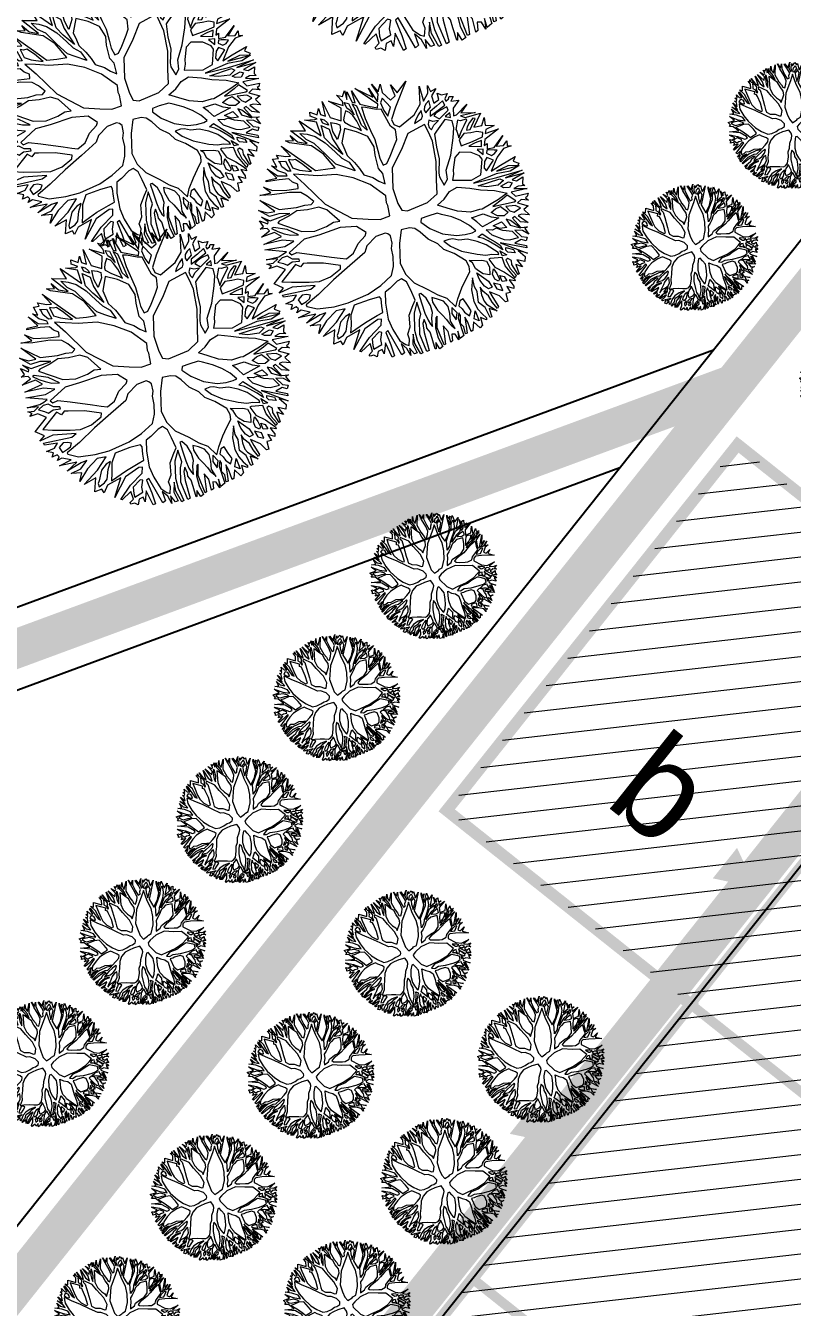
# Model space of a CAD drawing. Header units: metres. Extents: x -664657 to -643449, y -1076720 to -1062383.
# Drawn here: x -661136.54 to -661116.86, y -1065513.72 to -1065480.81 of the extents above; entities that cross this region are included whole.
import ezdxf

# ---------------------------------------------------------------- set-up
doc = ezdxf.new("R2010")
doc.units = ezdxf.units.M
doc.header["$LTSCALE"] = 0.1
doc.linetypes.add('DASHED', pattern=[19.05, 12.7, -6.35])
doc.linetypes.add('DIVIDE', pattern=[31.75, 12.7, -6.35, 0, -6.35, 0, -6.35])
doc.layers.get('0').update_dxf_attribs({"color": 8, "lineweight": 9})
for name, color, linetype in [('AA_THER_DOPRAVA', 142, 'Continuous'), ('AA_THER_KOMUNIKACE', 201, 'Continuous'), ('AA_THER_popis', 6, 'Continuous'), ('AA_THER_SRAFY KATASTR', 14, 'Continuous'), ('AA_THER_ZNACENI', 7, 'Continuous'), ('AA_THER_čerchovaná', 84, 'DIVIDE')]:
    doc.layers.add(name, color=color, linetype=linetype)
doc.layers.add('AA_THER_silná', color=1, linetype='Continuous', lineweight=70)
doc.layers.add('AA_THER_STAFAZ', color=252, linetype='Continuous', lineweight=0)
doc.styles.get("Standard").update_dxf_attribs({"font": 'arial.ttf', "width": 0.8})

# ---------------------------------------------------------------- blocks, each defined once
blk = doc.blocks.new('A$C0C461CEA')
for p, q in [((0.1012, 0.7057), (0.0942, 0.804)), ((0.0942, 0.804), (0.1945, 0.61)), ((0.2144, 0.7254), (0.134, 0.7876)), ((0.134, 0.7876), (0.2123, 0.7506)), ((0.1909, 0.7948), (0.205, 0.8261)), ((0.231, 0.749), (0.1909, 0.7948)), ((0.205, 0.8261), (0.2475, 0.7785)), ((0.2475, 0.7785), (0.2831, 0.8185)), ((0.2831, 0.8185), (0.2728, 0.7662)), ((0.3025, 0.7347), (0.3349, 0.855)), ((0.3349, 0.855), (0.3322, 0.7055)), ((0.4478, 0.7319), (0.3814, 0.832)), ((0.3814, 0.832), (0.4728, 0.7447)), ((0.4827, 0.7766), (0.4635, 0.8454)), ((0.4635, 0.8454), (0.5034, 0.8122)), ((0.4728, 0.7447), (0.4827, 0.7766)), ((0.5034, 0.8122), (0.5408, 0.8486)), ((0.5408, 0.8486), (0.5229, 0.7746)), ((0.5229, 0.7746), (0.5518, 0.8295)), ((0.5518, 0.8295), (0.5504, 0.7329)), ((0.5715, 0.7163), (0.5915, 0.8197)), ((0.5915, 0.8197), (0.5994, 0.6895)), ((0.7321, 0.6194), (0.6233, 0.8242)), ((0.6233, 0.8242), (0.7212, 0.6907)), ((0.7212, 0.6907), (0.7246, 0.7724)), ((0.7246, 0.7724), (0.7385, 0.6381)), ((0.7734, 0.6912), (0.7622, 0.7895)), ((0.7622, 0.7895), (0.7798, 0.7081)), ((-0.1076, 0.5794), (-0.1357, 0.6884)), ((-0.1357, 0.6884), (-0.031, 0.4794)), ((-0.0624, 0.6807), (-0.0837, 0.7099)), ((-0.0837, 0.7099), (-0.0246, 0.6811)), ((-0.0246, 0.6811), (-0.0293, 0.7296)), ((-0.0293, 0.7296), (-0.001, 0.6561)), ((0.0625, 0.6063), (-0.0086, 0.7652)), ((-0.0086, 0.7652), (0.1012, 0.7057)), ((0.0489, 0.7094), (0.0997, 0.6739)), ((0.0706, 0.64), (0.0489, 0.7094)), ((0.1945, 0.61), (0.2144, 0.7254)), ((0.2123, 0.7506), (0.231, 0.749)), ((0.2563, 0.7342), (0.2799, 0.7134)), ((0.2567, 0.6946), (0.2563, 0.7342)), ((0.2719, 0.6756), (0.2567, 0.6946)), ((0.2728, 0.7662), (0.3025, 0.7347)), ((0.2799, 0.7134), (0.2905, 0.6781)), ((0.3322, 0.7055), (0.3982, 0.6414)), ((0.3982, 0.6414), (0.4478, 0.7319)), ((0.4709, 0.6967), (0.4376, 0.6628)), ((0.4818, 0.6818), (0.4709, 0.6967)), ((0.49, 0.7113), (0.4913, 0.7617)), ((0.5046, 0.682), (0.49, 0.7113)), ((0.4913, 0.7617), (0.5191, 0.7392)), ((0.5191, 0.7392), (0.5177, 0.6341)), ((0.5445, 0.7226), (0.5676, 0.6892)), ((0.5469, 0.6596), (0.5445, 0.7226)), ((0.5504, 0.7329), (0.5715, 0.7163)), ((0.5676, 0.6892), (0.5624, 0.6094)), ((0.5994, 0.6895), (0.6563, 0.6415)), ((0.7385, 0.6381), (0.7734, 0.6912)), ((0.7798, 0.7081), (0.7816, 0.7099)), ((0.7816, 0.7099), (0.8256, 0.7548)), ((0.8256, 0.7548), (0.807, 0.6874)), ((0.807, 0.6874), (0.8397, 0.5995)), ((0.8882, 0.6125), (0.8974, 0.7111)), ((0.8974, 0.7111), (0.915, 0.6272)), ((-0.2502, 0.5529), (-0.2509, 0.6267)), ((-0.2509, 0.6267), (-0.2045, 0.6103)), ((-0.2045, 0.6103), (-0.2048, 0.6415)), ((-0.2048, 0.6415), (-0.1432, 0.5959)), ((0.0857, 0.5729), (-0.0624, 0.6807)), ((-0.001, 0.6561), (0.0625, 0.6063)), ((0.115, 0.5798), (0.0706, 0.64)), ((0.0997, 0.6739), (0.1481, 0.6263)), ((0.1481, 0.6263), (0.1976, 0.5404)), ((0.2116, 0.5808), (0.226, 0.6439)), ((0.226, 0.6439), (0.2358, 0.6836)), ((0.2358, 0.6836), (0.2784, 0.6252)), ((0.2784, 0.6252), (0.2666, 0.5435)), ((0.2907, 0.6571), (0.2719, 0.6756)), ((0.2905, 0.6781), (0.2907, 0.6571)), ((0.2979, 0.5942), (0.3158, 0.6676)), ((0.3158, 0.6676), (0.3538, 0.6409)), ((0.3538, 0.6409), (0.3733, 0.6177)), ((0.3733, 0.6177), (0.3586, 0.578)), ((0.4193, 0.6392), (0.4171, 0.6182)), ((0.4171, 0.6182), (0.4494, 0.5681)), ((0.4376, 0.6628), (0.4193, 0.6392)), ((0.4922, 0.6693), (0.4818, 0.6818)), ((0.5033, 0.634), (0.4922, 0.6693)), ((0.5123, 0.5753), (0.5033, 0.634)), ((0.5177, 0.6341), (0.5046, 0.682)), ((0.5295, 0.531), (0.5388, 0.6217)), ((0.5388, 0.6217), (0.5469, 0.6596)), ((0.5624, 0.6094), (0.5511, 0.4706)), ((0.5997, 0.6601), (0.5814, 0.5634)), ((0.6292, 0.6436), (0.5997, 0.6601)), ((0.6988, 0.5873), (0.6292, 0.6436)), ((0.6563, 0.6415), (0.7155, 0.5941)), ((0.7155, 0.5941), (0.7321, 0.6194)), ((0.7555, 0.6173), (0.7496, 0.55)), ((0.7846, 0.6469), (0.7555, 0.6173)), ((0.8108, 0.5488), (0.7846, 0.6469)), ((0.8397, 0.5995), (0.8882, 0.6125)), ((1.0237, 0.6787), (0.847, 0.5299)), ((0.915, 0.6272), (1.0237, 0.6787)), ((-0.2914, 0.4726), (-0.326, 0.5773)), ((-0.326, 0.5773), (-0.279, 0.4878)), ((-0.2559, 0.5216), (-0.2841, 0.5819)), ((-0.2841, 0.5819), (-0.2502, 0.5529)), ((-0.2074, 0.4717), (-0.2559, 0.5216)), ((-0.2145, 0.5868), (-0.1639, 0.5621)), ((-0.2083, 0.5701), (-0.2145, 0.5868)), ((-0.2122, 0.5364), (-0.2083, 0.5701)), ((-0.1865, 0.4803), (-0.2122, 0.5364)), ((-0.1639, 0.5621), (-0.163, 0.4697)), ((-0.1432, 0.5959), (-0.1076, 0.5794)), ((-0.1345, 0.5624), (-0.1379, 0.4867)), ((-0.1115, 0.544), (-0.1345, 0.5624)), ((-0.0838, 0.5359), (-0.1115, 0.544)), ((-0.0496, 0.4708), (-0.0838, 0.5359)), ((0.1413, 0.4667), (0.0857, 0.5729)), ((0.154, 0.4584), (0.115, 0.5798)), ((0.1976, 0.5404), (0.234, 0.4382)), ((0.2358, 0.4988), (0.2116, 0.5808)), ((0.2666, 0.5435), (0.2807, 0.3882)), ((0.2986, 0.5186), (0.2979, 0.5942)), ((0.3586, 0.578), (0.2986, 0.5186)), ((0.3923, 0.5717), (0.3176, 0.4768)), ((0.4686, 0.501), (0.3923, 0.5717)), ((0.4494, 0.5681), (0.4918, 0.5181)), ((0.4918, 0.5181), (0.5107, 0.4913)), ((0.5107, 0.4913), (0.5123, 0.5753)), ((0.5511, 0.4706), (0.5295, 0.531)), ((0.5814, 0.5634), (0.5741, 0.4559)), ((0.735, 0.5691), (0.6988, 0.5873)), ((0.7356, 0.5019), (0.735, 0.5691)), ((0.7496, 0.55), (0.7585, 0.4937)), ((0.7585, 0.4937), (0.8108, 0.5488)), ((0.847, 0.5299), (0.7715, 0.4536)), ((1.0385, 0.4544), (1.1026, 0.5894)), ((1.1026, 0.5894), (1.0744, 0.4649)), ((1.137, 0.5058), (1.1659, 0.5624)), ((1.1659, 0.5624), (1.164, 0.5078)), ((-0.3938, 0.3876), (-0.4239, 0.4587)), ((-0.4239, 0.4587), (-0.3723, 0.3986)), ((-0.3858, 0.4867), (-0.3775, 0.497)), ((-0.2804, 0.4517), (-0.3858, 0.4867)), ((-0.3775, 0.497), (-0.2914, 0.4726)), ((-0.2087, 0.4212), (-0.2804, 0.4517)), ((-0.279, 0.4878), (-0.209, 0.4482)), ((-0.209, 0.4482), (-0.2074, 0.4717)), ((-0.163, 0.4697), (-0.1865, 0.4803)), ((-0.1566, 0.4361), (-0.1135, 0.3214)), ((-0.0806, 0.3907), (-0.1566, 0.4361)), ((-0.1379, 0.4867), (-0.0955, 0.4433)), ((-0.0955, 0.4433), (-0.0133, 0.3853)), ((-0.0133, 0.3853), (-0.0496, 0.4708)), ((-0.031, 0.4794), (0.0185, 0.379)), ((0.1745, 0.3218), (0.1413, 0.4667)), ((0.1929, 0.3453), (0.154, 0.4584)), ((0.234, 0.4382), (0.2581, 0.367)), ((0.2807, 0.3882), (0.2358, 0.4988)), ((0.3176, 0.4768), (0.314, 0.4137)), ((0.5324, 0.4219), (0.4686, 0.501)), ((0.5741, 0.4559), (0.5707, 0.3742)), ((0.7383, 0.4095), (0.7356, 0.5019)), ((0.7715, 0.4536), (0.7677, 0.4098)), ((0.955, 0.4008), (1.0385, 0.4544)), ((1.0849, 0.438), (1.0599, 0.421)), ((1.0744, 0.4649), (1.137, 0.5058)), ((1.1166, 0.4468), (1.0849, 0.438)), ((1.1021, 0.3938), (1.1166, 0.4468)), ((1.1542, 0.4723), (1.1422, 0.4092)), ((1.2126, 0.5083), (1.1542, 0.4723)), ((1.164, 0.5078), (1.2126, 0.5083)), ((1.1925, 0.4157), (1.2064, 0.4704)), ((1.2064, 0.4704), (1.2319, 0.4413)), ((1.2319, 0.4413), (1.2764, 0.4291)), ((1.2764, 0.4291), (1.2389, 0.3993)), ((-0.4361, 0.2384), (-0.5029, 0.3764)), ((-0.5029, 0.3764), (-0.3965, 0.2346)), ((-0.3936, 0.3708), (-0.4822, 0.412)), ((-0.4822, 0.412), (-0.3938, 0.3876)), ((-0.2563, 0.32), (-0.3936, 0.3708)), ((-0.3723, 0.3986), (-0.265, 0.3469)), ((-0.265, 0.3469), (-0.1764, 0.3123)), ((-0.1939, 0.3812), (-0.2087, 0.4212)), ((-0.1618, 0.3461), (-0.1939, 0.3812)), ((-0.1764, 0.3123), (-0.1618, 0.3461)), ((0.0124, 0.3328), (-0.0806, 0.3907)), ((0.0185, 0.379), (0.0962, 0.3486)), ((0.0962, 0.3486), (0.1745, 0.3218)), ((0.2396, 0.2954), (0.1929, 0.3453)), ((0.2581, 0.367), (0.2965, 0.3085)), ((0.314, 0.4137), (0.3085, 0.3633)), ((0.3085, 0.3633), (0.3345, 0.2855)), ((0.5399, 0.3235), (0.5324, 0.4219)), ((0.5707, 0.3742), (0.5505, 0.2834)), ((0.7311, 0.2894), (0.7598, 0.3635)), ((0.7598, 0.3635), (0.7383, 0.4095)), ((0.7677, 0.4098), (0.7999, 0.3699)), ((0.7999, 0.3699), (0.955, 0.4008)), ((0.9429, 0.3545), (0.9221, 0.3356)), ((0.9828, 0.3842), (0.9429, 0.3545)), ((1.0222, 0.4038), (0.9828, 0.3842)), ((0.9916, 0.3423), (1.0083, 0.3593)), ((1.0083, 0.3593), (1.0222, 0.4038)), ((1.0599, 0.421), (1.0457, 0.3957)), ((1.0457, 0.3957), (1.046, 0.3705)), ((1.046, 0.3705), (1.1021, 0.3938)), ((1.0838, 0.3642), (1.065, 0.3286)), ((1.065, 0.3286), (1.2159, 0.3529)), ((1.1509, 0.3775), (1.0838, 0.3642)), ((1.1422, 0.4092), (1.1925, 0.4157)), ((1.2156, 0.3931), (1.1509, 0.3775)), ((1.2159, 0.3529), (1.2156, 0.3931)), ((1.2389, 0.3993), (1.2391, 0.3783)), ((1.2391, 0.3783), (1.2661, 0.3828)), ((1.2661, 0.3828), (1.2809, 0.398)), ((1.3081, 0.3832), (1.2747, 0.3577)), ((1.2747, 0.3577), (1.3361, 0.3355)), ((1.2809, 0.398), (1.3081, 0.3832)), ((-0.4948, 0.221), (-0.5502, 0.3087)), ((-0.5502, 0.3087), (-0.4951, 0.2564)), ((-0.1737, 0.2746), (-0.2563, 0.32)), ((-0.142, 0.2245), (-0.1737, 0.2746)), ((-0.1135, 0.3214), (-0.0399, 0.0946)), ((0.154, 0.2694), (0.0124, 0.3328)), ((0.2659, 0.178), (0.154, 0.2694)), ((0.3075, 0.2222), (0.2396, 0.2954)), ((0.2965, 0.3085), (0.3075, 0.2222)), ((0.3345, 0.2855), (0.3477, 0.2208)), ((0.4846, 0.1484), (0.513, 0.2579)), ((0.513, 0.2579), (0.5399, 0.3235)), ((0.5505, 0.2834), (0.5344, 0.2185)), ((0.6936, 0.2554), (0.7311, 0.2894)), ((0.8343, 0.2886), (0.726, 0.1969)), ((0.9921, 0.2901), (0.8343, 0.2886)), ((0.9221, 0.3356), (0.9916, 0.3423)), ((0.9904, 0.2187), (0.9921, 0.2901)), ((1.0192, 0.2796), (1.0135, 0.2501)), ((1.04, 0.305), (1.0192, 0.2796)), ((1.0654, 0.28), (1.04, 0.305)), ((1.0573, 0.2506), (1.11, 0.2661)), ((1.11, 0.2661), (1.0654, 0.28)), ((1.1154, 0.3267), (1.0945, 0.3181)), ((1.0945, 0.3181), (1.1225, 0.2722)), ((1.1573, 0.3337), (1.1154, 0.3267)), ((1.1225, 0.2722), (1.2206, 0.3026)), ((1.2227, 0.332), (1.1573, 0.3337)), ((1.2209, 0.2774), (1.173, 0.2685)), ((1.173, 0.2685), (1.2086, 0.2394)), ((1.2086, 0.2394), (1.2209, 0.2774)), ((1.2206, 0.3026), (1.2227, 0.332)), ((1.2651, 0.2988), (1.2362, 0.2421)), ((1.2633, 0.2358), (1.3787, 0.2747)), ((1.3361, 0.3355), (1.2651, 0.2988)), ((1.3787, 0.2747), (1.3011, 0.2361)), ((-0.6119, 0.1653), (-0.5765, 0.1716)), ((-0.5765, 0.1716), (-0.5831, 0.2286)), ((-0.5831, 0.2286), (-0.5363, 0.1744)), ((-0.5263, 0.1871), (-0.5562, 0.2474)), ((-0.5562, 0.2474), (-0.5053, 0.1873)), ((-0.5363, 0.1744), (-0.5263, 0.1871)), ((-0.5053, 0.1873), (-0.3346, 0.1632)), ((-0.4951, 0.2564), (-0.4361, 0.2384)), ((-0.4148, 0.205), (-0.4948, 0.221)), ((-0.3346, 0.1632), (-0.4148, 0.205)), ((-0.3965, 0.2346), (-0.2634, 0.1813)), ((-0.2634, 0.1813), (-0.1936, 0.167)), ((-0.1137, 0.1593), (-0.142, 0.2245)), ((0.3636, 0.065), (0.2659, 0.178)), ((0.3477, 0.2208), (0.3543, 0.1597)), ((0.5344, 0.2185), (0.5332, 0.1548)), ((0.5668, 0.1534), (0.6186, 0.1917)), ((0.726, 0.1969), (0.5883, 0.099)), ((0.6186, 0.1917), (0.6936, 0.2554)), ((0.9852, 0.1382), (0.9904, 0.2187)), ((1.0286, 0.1813), (0.99, 0.0777)), ((1.0135, 0.2501), (1.0222, 0.2232)), ((1.0222, 0.2232), (1.0573, 0.2506)), ((1.0537, 0.1959), (1.0286, 0.1813)), ((1.1606, 0.2474), (1.0537, 0.1959)), ((1.2071, 0.21), (1.1606, 0.2474)), ((1.1927, 0.1511), (1.2071, 0.21)), ((1.2493, 0.1936), (1.2013, 0.1319)), ((1.2362, 0.2421), (1.2633, 0.2358)), ((1.268, 0.1788), (1.2493, 0.1936)), ((1.3143, 0.169), (1.268, 0.1788)), ((1.4109, 0.1802), (1.2887, 0.2132)), ((1.2887, 0.2132), (1.3166, 0.1841)), ((1.3011, 0.2361), (1.4109, 0.1802)), ((1.3166, 0.1841), (1.4429, 0.1553)), ((-0.6346, 0.1014), (-0.5508, 0.1173)), ((-0.5187, 0.0858), (-0.6346, 0.1014)), ((-0.557, 0.1424), (-0.6119, 0.1653)), ((-0.5508, 0.1173), (-0.557, 0.1424)), ((-0.5089, 0.1261), (-0.5257, 0.1259)), ((-0.5257, 0.1259), (-0.4916, 0.08)), ((-0.4845, 0.0297), (-0.5187, 0.0858)), ((-0.4158, 0.0574), (-0.5089, 0.1261)), ((-0.4437, 0.1495), (-0.4604, 0.141)), ((-0.4604, 0.141), (-0.3179, -0.0131)), ((-0.3531, 0.1486), (-0.4437, 0.1495)), ((-0.2733, 0.1554), (-0.3531, 0.1486)), ((-0.1914, 0.1208), (-0.2733, 0.1554)), ((-0.1936, 0.167), (-0.1454, 0.1464)), ((-0.0987, 0.0965), (-0.1914, 0.1208)), ((-0.1454, 0.1464), (-0.1137, 0.1593)), ((-0.0496, 0.0483), (-0.0987, 0.0965)), ((-0.0399, 0.0946), (0.1007, -0.1098)), ((0.3543, 0.1597), (0.4095, 0.1032)), ((0.4095, 0.1032), (0.4394, 0.0531)), ((0.4758, 0.0097), (0.4978, 0.0957)), ((0.4978, 0.0957), (0.4846, 0.1484)), ((0.5883, 0.099), (0.5142, -0.053)), ((0.5332, 0.1548), (0.5668, 0.1534)), ((0.934, -0.0237), (0.9852, 0.1382)), ((1.1496, 0.081), (1.1927, 0.1511)), ((1.2014, 0.1175), (1.1918, 0.0604)), ((1.1918, 0.0604), (1.2418, 0.1053)), ((1.2013, 0.1319), (1.2014, 0.1175)), ((1.2418, 0.1053), (1.2769, 0.1285)), ((1.2939, 0.1076), (1.2755, 0.0865)), ((1.2755, 0.0865), (1.305, 0.0765)), ((1.2769, 0.1285), (1.3187, 0.1583)), ((1.3273, 0.1314), (1.2939, 0.1076)), ((1.305, 0.0765), (1.3843, 0.1379)), ((1.3187, 0.1583), (1.3143, 0.169)), ((1.3674, 0.1486), (1.3273, 0.1314)), ((1.4429, 0.1553), (1.3404, 0.0811)), ((1.3843, 0.1379), (1.3674, 0.1486)), ((1.406, 0.0607), (1.4535, 0.1092)), ((1.4535, 0.1092), (1.4313, 0.0502)), ((-0.4926, -0.0022), (-0.6442, 0.0407)), ((-0.6442, 0.0407), (-0.4845, 0.0297)), ((-0.4916, 0.08), (-0.4534, 0.0384)), ((-0.4534, 0.0384), (-0.411, 0.0028)), ((-0.3538, -0.026), (-0.4158, 0.0574)), ((-0.411, 0.0028), (-0.3538, -0.026)), ((-0.0003, -0.0856), (-0.0496, 0.0483)), ((0.4347, -0.079), (0.3636, 0.065)), ((0.4394, 0.0531), (0.4758, 0.0097)), ((0.99, 0.0777), (0.9657, -0.0174)), ((1.0643, -0.035), (1.1496, 0.081)), ((1.1836, 0.0436), (1.1756, -0.0069)), ((1.2421, 0.0717), (1.1836, 0.0436)), ((1.2969, 0.0513), (1.2421, 0.0717)), ((1.3474, 0.0368), (1.2969, 0.0513)), ((1.3404, 0.0811), (1.406, 0.0607)), ((1.3855, 0.0059), (1.3474, 0.0368)), ((1.3667, -0.0261), (1.3855, 0.0059)), ((1.4208, 0.0165), (1.3983, -0.0108)), ((1.4947, 0.013), (1.4208, 0.0165)), ((1.4313, 0.0502), (1.4947, 0.013)), ((-0.5989, -0.1184), (-0.6875, -0.0815)), ((-0.6875, -0.0815), (-0.5822, -0.1081)), ((-0.5084, -0.1007), (-0.6588, -0.0038)), ((-0.6588, -0.0038), (-0.5005, -0.0569)), ((-0.5005, -0.0569), (-0.4123, -0.0536)), ((-0.4123, -0.0536), (-0.4926, -0.0022)), ((-0.3298, -0.078), (-0.4915, -0.1198)), ((-0.2078, -0.1044), (-0.3298, -0.078)), ((-0.3179, -0.0131), (-0.2208, -0.0601)), ((-0.2208, -0.0601), (-0.1181, -0.0717)), ((-0.1181, -0.0717), (-0.0509, -0.0669)), ((-0.0509, -0.0669), (-0.0003, -0.0856)), ((0.4118, -0.132), (0.4347, -0.079)), ((0.5142, -0.053), (0.4921, -0.1816)), ((0.8639, -0.1588), (0.934, -0.0237)), ((0.9657, -0.0174), (0.9079, -0.1187)), ((0.9728, -0.1265), (1.0643, -0.035)), ((1.0838, -0.0666), (1.0258, -0.1512)), ((1.1382, -0.0469), (1.0838, -0.0666)), ((1.2245, -0.0947), (1.1382, -0.0469)), ((1.1756, -0.0069), (1.2766, -0.0203)), ((1.2306, -0.04), (1.3211, -0.0913)), ((1.2894, -0.0412), (1.2306, -0.04)), ((1.2766, -0.0203), (1.3667, -0.0261)), ((1.3459, -0.0473), (1.2894, -0.0412)), ((1.3211, -0.0913), (1.3459, -0.0473)), ((1.3735, -0.053), (1.3463, -0.0935)), ((1.5137, -0.0288), (1.3735, -0.053)), ((1.3983, -0.0108), (1.5137, -0.0288)), ((-0.7011, -0.1572), (-0.6718, -0.1443)), ((-0.6338, -0.1674), (-0.7011, -0.1572)), ((-0.6718, -0.1443), (-0.6973, -0.1152)), ((-0.6973, -0.1152), (-0.6491, -0.1339)), ((-0.6491, -0.1339), (-0.5989, -0.1184)), ((-0.5828, -0.2275), (-0.6338, -0.1674)), ((-0.561, -0.1289), (-0.6113, -0.142)), ((-0.6113, -0.142), (-0.5749, -0.1752)), ((-0.5822, -0.1081), (-0.5444, -0.1053)), ((-0.5189, -0.1369), (-0.561, -0.1289)), ((-0.5444, -0.1053), (-0.5084, -0.1007)), ((-0.4909, -0.1786), (-0.5189, -0.1369)), ((-0.4915, -0.1198), (-0.481, -0.1449)), ((-0.481, -0.1449), (-0.4348, -0.1486)), ((-0.4348, -0.1486), (-0.3496, -0.2066)), ((-0.0227, -0.1338), (-0.2078, -0.1044)), ((0.1015, -0.1896), (-0.0227, -0.1338)), ((0.1007, -0.1098), (0.2148, -0.1801)), ((0.3858, -0.2414), (0.412, -0.1572)), ((0.412, -0.1572), (0.4118, -0.132)), ((0.8145, -0.2625), (0.8639, -0.1588)), ((0.9079, -0.1187), (0.8974, -0.1501)), ((0.8974, -0.1501), (0.9006, -0.228)), ((0.9465, -0.1982), (0.9728, -0.1265)), ((1.0258, -0.1512), (1.0094, -0.1868)), ((1.2713, -0.153), (1.2245, -0.0947)), ((1.2758, -0.1866), (1.2713, -0.153)), ((1.3237, -0.1165), (1.2773, -0.0959)), ((1.2773, -0.0959), (1.3031, -0.1569)), ((1.3031, -0.1569), (1.3237, -0.1165)), ((1.3468, -0.1397), (1.3326, -0.1608)), ((1.3326, -0.1608), (1.3599, -0.1942)), ((1.3463, -0.0935), (1.3739, -0.0908)), ((1.3678, -0.1479), (1.3468, -0.1397)), ((1.3739, -0.0908), (1.3533, -0.1288)), ((1.3533, -0.1288), (1.4098, -0.1475)), ((1.3998, -0.1662), (1.3678, -0.1479)), ((1.4209, -0.1786), (1.3998, -0.1662)), ((1.4098, -0.1475), (1.5185, -0.0936)), ((1.5185, -0.0936), (1.4308, -0.1449)), ((1.4308, -0.1449), (1.4857, -0.1695)), ((1.4857, -0.1695), (1.5275, -0.1481)), ((1.5275, -0.1481), (1.511, -0.1843)), ((-0.7209, -0.2876), (-0.5828, -0.2275)), ((-0.4904, -0.229), (-0.6577, -0.302)), ((-0.5749, -0.1752), (-0.5518, -0.2044)), ((-0.5518, -0.2044), (-0.5057, -0.1973)), ((-0.5057, -0.1973), (-0.4485, -0.2202)), ((-0.4444, -0.2033), (-0.4909, -0.1786)), ((-0.4648, -0.2665), (-0.4904, -0.229)), ((-0.4314, -0.2512), (-0.4648, -0.2665)), ((-0.4485, -0.2202), (-0.4444, -0.2033)), ((-0.4018, -0.2659), (-0.4314, -0.2512)), ((-0.3496, -0.2066), (-0.1997, -0.3144)), ((0.1467, -0.2708), (0.1015, -0.1896)), ((0.2148, -0.1801), (0.3017, -0.2297)), ((0.3017, -0.2297), (0.3858, -0.2414)), ((0.4921, -0.1816), (0.4927, -0.2464)), ((0.4927, -0.2464), (0.5332, -0.2736)), ((0.9006, -0.228), (0.9465, -0.1982)), ((1.0094, -0.1868), (0.9803, -0.2249)), ((0.9803, -0.2249), (1.1197, -0.2973)), ((1.2078, -0.294), (1.2758, -0.1866)), ((1.2869, -0.2117), (1.2555, -0.26)), ((1.2624, -0.2875), (1.3561, -0.2362)), ((1.3179, -0.1922), (1.2869, -0.2117)), ((1.3938, -0.2292), (1.298, -0.3082)), ((1.3561, -0.2362), (1.3179, -0.1922)), ((1.3599, -0.1942), (1.3893, -0.1939)), ((1.3893, -0.1939), (1.4209, -0.1786)), ((1.4757, -0.1906), (1.3938, -0.2292)), ((1.5406, -0.2008), (1.4757, -0.1906)), ((1.511, -0.1843), (1.5406, -0.2008)), ((-0.6698, -0.3543), (-0.7209, -0.2876)), ((-0.6577, -0.302), (-0.5883, -0.3434)), ((-0.2812, -0.3278), (-0.4018, -0.2659)), ((-0.167, -0.4107), (-0.2812, -0.3278)), ((-0.1997, -0.3144), (-0.1405, -0.3576)), ((-0.0246, -0.3715), (0.0463, -0.318)), ((0.0463, -0.318), (0.1277, -0.2902)), ((0.2019, -0.3375), (0.1015, -0.3702)), ((0.1277, -0.2902), (0.1467, -0.2708)), ((0.2837, -0.3475), (0.2019, -0.3375)), ((0.5332, -0.2736), (0.7097, -0.2905)), ((0.7097, -0.2905), (0.8145, -0.2625)), ((0.7733, -0.3469), (0.8463, -0.3294)), ((0.8463, -0.3294), (0.9138, -0.2951)), ((0.9138, -0.2951), (0.987, -0.292)), ((0.987, -0.292), (1.0758, -0.3499)), ((1.1197, -0.2973), (1.2078, -0.294)), ((1.3218, -0.3457), (1.1218, -0.3285)), ((1.1218, -0.3285), (1.3137, -0.377)), ((1.2555, -0.26), (1.2624, -0.2875)), ((1.298, -0.3082), (1.3885, -0.3007)), ((1.4393, -0.3338), (1.3342, -0.3288)), ((1.3342, -0.3288), (1.5213, -0.375)), ((1.3885, -0.3007), (1.5271, -0.2951)), ((1.5128, -0.3691), (1.4393, -0.3338)), ((1.5271, -0.2951), (1.4955, -0.3206)), ((1.4955, -0.3206), (1.5277, -0.3581)), ((-0.7224, -0.3741), (-0.6698, -0.3543)), ((-0.6047, -0.3813), (-0.7224, -0.3741)), ((-0.7051, -0.4219), (-0.7053, -0.4033)), ((-0.7053, -0.4033), (-0.4755, -0.4683)), ((-0.6016, -0.4569), (-0.7051, -0.4219)), ((-0.4293, -0.4594), (-0.6047, -0.3813)), ((-0.5883, -0.3434), (-0.4592, -0.4111)), ((-0.4592, -0.4111), (-0.3833, -0.4464)), ((-0.1817, -0.436), (-0.167, -0.4107)), ((-0.1405, -0.3576), (-0.0982, -0.3866)), ((0.0598, -0.4102), (-0.0994, -0.4478)), ((-0.0982, -0.3866), (-0.0246, -0.3715)), ((0.1015, -0.3702), (0.0598, -0.4102)), ((0.3006, -0.3641), (0.2837, -0.3475)), ((0.2954, -0.4482), (0.3135, -0.3892)), ((0.3135, -0.3892), (0.3006, -0.3641)), ((0.4142, -0.3858), (0.348, -0.4812)), ((0.4816, -0.4043), (0.4142, -0.3858)), ((0.5179, -0.4292), (0.4816, -0.4043)), ((0.6014, -0.3822), (0.5867, -0.4075)), ((0.5867, -0.4075), (0.6277, -0.4869)), ((0.6603, -0.39), (0.6014, -0.3822)), ((0.7403, -0.406), (0.6603, -0.39)), ((0.7675, -0.431), (0.7403, -0.406)), ((0.8327, -0.4069), (0.7733, -0.3469)), ((0.8963, -0.4693), (0.8327, -0.4069)), ((1.0758, -0.3499), (1.1459, -0.4021)), ((1.1455, -0.3661), (1.3307, -0.3979)), ((1.2047, -0.4057), (1.1455, -0.3661)), ((1.1459, -0.4021), (1.2473, -0.4617)), ((1.2933, -0.4384), (1.2047, -0.4057)), ((1.3495, -0.4229), (1.2933, -0.4384)), ((1.3137, -0.377), (1.5259, -0.4212)), ((1.4355, -0.3824), (1.3218, -0.3457)), ((1.3307, -0.3979), (1.3495, -0.4229)), ((1.5259, -0.4212), (1.3746, -0.4124)), ((1.3746, -0.4124), (1.5304, -0.4487)), ((1.5213, -0.375), (1.4355, -0.3824)), ((1.5277, -0.3581), (1.5128, -0.3691)), ((-0.6707, -0.5122), (-0.7148, -0.4766)), ((-0.7148, -0.4766), (-0.6433, -0.4825)), ((-0.6974, -0.5394), (-0.6707, -0.5122)), ((-0.6433, -0.4825), (-0.6016, -0.4569)), ((-0.5618, -0.4775), (-0.6078, -0.4966)), ((-0.6078, -0.4966), (-0.6031, -0.5451)), ((-0.5281, -0.4898), (-0.5618, -0.4775)), ((-0.5002, -0.5123), (-0.5281, -0.4898)), ((-0.5234, -0.5335), (-0.5002, -0.5123)), ((-0.4755, -0.4683), (-0.4293, -0.4594)), ((-0.2736, -0.4891), (-0.4394, -0.5369)), ((-0.3833, -0.4464), (-0.2842, -0.4556)), ((-0.2842, -0.4556), (-0.1817, -0.436)), ((-0.0994, -0.4478), (-0.2736, -0.4891)), ((0.252, -0.5512), (0.2706, -0.4838)), ((0.2706, -0.4838), (0.2954, -0.4482)), ((0.348, -0.4812), (0.3091, -0.559)), ((0.5435, -0.4769), (0.5179, -0.4292)), ((0.5738, -0.5607), (0.5435, -0.4769)), ((0.6277, -0.4869), (0.6999, -0.5762)), ((0.8311, -0.4891), (0.7675, -0.431)), ((0.8845, -0.5516), (0.8311, -0.4891)), ((0.9875, -0.5272), (0.8963, -0.4693)), ((1.2473, -0.4617), (1.3278, -0.5305)), ((1.3078, -0.4551), (1.3816, -0.4544)), ((1.323, -0.4777), (1.3078, -0.4551)), ((1.3671, -0.4983), (1.323, -0.4777)), ((1.4028, -0.4752), (1.3671, -0.4983)), ((1.3816, -0.4544), (1.4028, -0.4752)), ((1.5304, -0.4487), (1.4152, -0.4516)), ((1.4152, -0.4516), (1.4449, -0.4766)), ((1.4449, -0.4766), (1.5054, -0.4742)), ((1.5054, -0.4742), (1.4765, -0.5225)), ((-0.6512, -0.5414), (-0.6974, -0.5394)), ((-0.6699, -0.5854), (-0.6426, -0.5641)), ((-0.628, -0.5832), (-0.6699, -0.5854)), ((-0.6426, -0.5641), (-0.6512, -0.5414)), ((-0.5687, -0.633), (-0.628, -0.5832)), ((-0.6031, -0.5451), (-0.5546, -0.5404)), ((-0.5693, -0.5658), (-0.571, -0.5784)), ((-0.571, -0.5784), (-0.5032, -0.6384)), ((-0.4394, -0.5369), (-0.5693, -0.5658)), ((-0.5546, -0.5404), (-0.5234, -0.5335)), ((0.2149, -0.623), (0.252, -0.5512)), ((0.3091, -0.559), (0.2762, -0.629)), ((0.6267, -0.6316), (0.5738, -0.5607)), ((0.6999, -0.5762), (0.793, -0.6425)), ((0.9272, -0.6184), (0.8845, -0.5516)), ((0.9729, -0.5718), (1.0721, -0.5894)), ((0.9968, -0.6219), (0.9729, -0.5718)), ((1.0632, -0.5415), (0.9875, -0.5272)), ((1.0843, -0.5497), (1.0632, -0.5415)), ((1.0721, -0.5894), (1.1188, -0.6418)), ((1.2397, -0.5416), (1.0843, -0.5497)), ((1.271, -0.5563), (1.1727, -0.5716)), ((1.1727, -0.5716), (1.3455, -0.6227)), ((1.3278, -0.5305), (1.2397, -0.5416)), ((1.3195, -0.545), (1.271, -0.5563)), ((1.3622, -0.6202), (1.3195, -0.545)), ((1.492, -0.5751), (1.3614, -0.5386)), ((1.3614, -0.5386), (1.3763, -0.5846)), ((1.3763, -0.5846), (1.4798, -0.613)), ((1.4345, -0.5211), (1.3949, -0.5215)), ((1.3949, -0.5215), (1.492, -0.5751)), ((1.4851, -0.5434), (1.4345, -0.5211)), ((1.4765, -0.5225), (1.4851, -0.5434)), ((-0.5365, -0.6705), (-0.6755, -0.6298)), ((-0.6755, -0.6298), (-0.5687, -0.633)), ((-0.6394, -0.6985), (-0.5365, -0.6705)), ((-0.5032, -0.6384), (-0.3725, -0.6875)), ((0.0478, -0.7128), (0.1651, -0.6823)), ((0.1651, -0.6823), (0.2149, -0.623)), ((0.2762, -0.629), (0.273, -0.7298)), ((0.6483, -0.6967), (0.6267, -0.6316)), ((0.6795, -0.6352), (0.7095, -0.698)), ((0.7234, -0.6414), (0.6795, -0.6352)), ((0.7553, -0.6537), (0.7234, -0.6414)), ((0.7934, -0.6869), (0.7553, -0.6537)), ((0.793, -0.6425), (0.8605, -0.6695)), ((0.8605, -0.6695), (0.9194, -0.6833)), ((0.9194, -0.6833), (0.953, -0.683)), ((0.953, -0.683), (0.9272, -0.6184)), ((1.0184, -0.6805), (0.9968, -0.6219)), ((1.0874, -0.6799), (1.0184, -0.6805)), ((1.1714, -0.679), (1.0874, -0.6799)), ((1.1188, -0.6418), (1.1714, -0.679)), ((1.1353, -0.6098), (1.1814, -0.6009)), ((1.1694, -0.6581), (1.1353, -0.6098)), ((1.2176, -0.6828), (1.1694, -0.6581)), ((1.1814, -0.6009), (1.2277, -0.6029)), ((1.262, -0.674), (1.2176, -0.6828)), ((1.2277, -0.6029), (1.262, -0.674)), ((1.3392, -0.6522), (1.2656, -0.6211)), ((1.2656, -0.6211), (1.2787, -0.6696)), ((1.2787, -0.6696), (1.3042, -0.6964)), ((1.3671, -0.6897), (1.3392, -0.6522)), ((1.3455, -0.6227), (1.3622, -0.6202)), ((1.4043, -0.6306), (1.3642, -0.6412)), ((1.3642, -0.6412), (1.4321, -0.7059)), ((1.4569, -0.6637), (1.4043, -0.6306)), ((1.4608, -0.6342), (1.444, -0.6362)), ((1.444, -0.6362), (1.4569, -0.6637)), ((1.4798, -0.613), (1.4608, -0.6342)), ((-0.5069, -0.6912), (-0.6394, -0.6985)), ((-0.5398, -0.7671), (-0.6223, -0.7319)), ((-0.6223, -0.7319), (-0.5317, -0.7353)), ((-0.4834, -0.76), (-0.5896, -0.8222)), ((-0.5896, -0.8222), (-0.5398, -0.7671)), ((-0.5317, -0.7353), (-0.4564, -0.6991)), ((-0.4564, -0.6991), (-0.5069, -0.6912)), ((-0.374, -0.7235), (-0.4834, -0.76)), ((-0.4157, -0.8097), (-0.3023, -0.7456)), ((-0.3023, -0.7456), (-0.374, -0.7235)), ((-0.3725, -0.6875), (-0.2564, -0.714)), ((-0.2207, -0.7532), (-0.2831, -0.8126)), ((-0.2564, -0.714), (-0.0757, -0.7266)), ((-0.0921, -0.7712), (-0.2207, -0.7532)), ((-0.0037, -0.7913), (-0.0921, -0.7712)), ((-0.0757, -0.7266), (0.0478, -0.7128)), ((0.103, -0.7711), (0.055, -0.7799)), ((0.1849, -0.7451), (0.103, -0.7711)), ((0.2269, -0.7447), (0.1849, -0.7451)), ((0.2501, -0.7864), (0.2269, -0.7447)), ((0.273, -0.7298), (0.3033, -0.8237)), ((0.706, -0.7652), (0.6483, -0.6967)), ((0.7657, -0.8636), (0.706, -0.7652)), ((0.7095, -0.698), (0.7709, -0.7754)), ((0.8609, -0.7133), (0.7934, -0.6869)), ((0.9226, -0.7655), (0.8609, -0.7133)), ((0.9754, -0.8256), (0.9226, -0.7655)), ((0.9433, -0.7377), (0.9871, -0.7289)), ((0.979, -0.7691), (0.9433, -0.7377)), ((1.0046, -0.8043), (0.979, -0.7691)), ((0.9871, -0.7289), (1.0255, -0.7957)), ((1.0331, -0.7158), (1.0529, -0.7744)), ((1.0778, -0.743), (1.0331, -0.7158)), ((1.1114, -0.7444), (1.0778, -0.743)), ((1.0985, -0.7134), (1.1742, -0.7168)), ((1.1386, -0.7592), (1.0985, -0.7134)), ((1.1514, -0.7861), (1.1114, -0.7444)), ((1.1934, -0.7796), (1.1386, -0.7592)), ((1.1742, -0.7168), (1.1934, -0.7796)), ((1.2204, -0.7164), (1.2251, -0.7751)), ((1.2458, -0.7413), (1.2204, -0.7164)), ((1.2691, -0.7915), (1.2458, -0.7413)), ((1.2919, -0.7301), (1.2685, -0.7327)), ((1.2685, -0.7327), (1.2929, -0.8333)), ((1.3135, -0.7911), (1.2919, -0.7301)), ((1.3042, -0.6964), (1.3671, -0.6897)), ((1.3508, -0.7403), (1.3214, -0.7364)), ((1.3214, -0.7364), (1.366, -0.826)), ((1.4058, -0.7752), (1.3508, -0.7403)), ((1.4321, -0.7059), (1.386, -0.7148)), ((1.386, -0.7148), (1.4058, -0.7752)), ((-0.5682, -0.8616), (-0.4157, -0.8097)), ((-0.388, -0.8245), (-0.4461, -0.8922)), ((-0.3294, -0.8005), (-0.388, -0.8245)), ((-0.3811, -0.9126), (-0.335, -0.8467)), ((-0.335, -0.8467), (-0.2874, -0.7983)), ((-0.2874, -0.7983), (-0.3294, -0.8005)), ((-0.2831, -0.8126), (-0.322, -0.8868)), ((-0.0239, -0.8689), (-0.0017, -0.8123)), ((-0.0017, -0.8123), (-0.0037, -0.7913)), ((0.055, -0.7799), (0.0138, -0.8602)), ((0.2491, -0.8621), (0.2501, -0.7864)), ((0.3033, -0.8237), (0.3757, -0.9238)), ((0.7709, -0.7754), (0.8731, -0.8602)), ((1.031, -0.9282), (0.9754, -0.8256)), ((1.0454, -0.8693), (1.0046, -0.8043)), ((1.0255, -0.7957), (1.0511, -0.8398)), ((1.0511, -0.8398), (1.075, -0.8816)), ((1.0529, -0.7744), (1.1269, -0.8559)), ((1.1269, -0.8559), (1.1631, -0.8784)), ((1.2173, -0.8298), (1.1514, -0.7861)), ((1.2389, -0.8968), (1.2173, -0.8298)), ((1.2251, -0.7751), (1.2887, -0.8351)), ((1.2932, -0.8627), (1.2401, -0.8314)), ((1.2401, -0.8314), (1.2642, -0.9026)), ((1.2887, -0.8351), (1.2691, -0.7915)), ((1.2929, -0.8333), (1.3453, -0.8556)), ((1.366, -0.826), (1.3135, -0.7911)), ((1.3453, -0.8556), (1.3183, -0.8558)), ((1.3183, -0.8558), (1.3273, -0.9128)), ((-0.4573, -0.8587), (-0.5682, -0.8616)), ((-0.5193, -0.9578), (-0.4573, -0.8587)), ((-0.4628, -0.9092), (-0.4691, -0.9363)), ((-0.4691, -0.9363), (-0.4146, -0.9297)), ((-0.4461, -0.8922), (-0.4628, -0.9092)), ((-0.4146, -0.9297), (-0.3811, -0.9126)), ((-0.322, -0.8868), (-0.355, -0.9418)), ((-0.355, -0.9418), (-0.2064, -0.9235)), ((-0.2064, -0.9235), (-0.0948, -0.9182)), ((-0.0948, -0.9182), (-0.0402, -0.9177)), ((-0.0402, -0.9177), (-0.0239, -0.8689)), ((0.0138, -0.8602), (-0.027, -0.9866)), ((0.2433, -0.9527), (0.2491, -0.8621)), ((0.2917, -0.9247), (0.2774, -0.9986)), ((0.3085, -0.9269), (0.2917, -0.9247)), ((0.33, -0.9813), (0.3085, -0.9269)), ((0.3757, -0.9238), (0.4269, -1.0031)), ((0.7499, -0.958), (0.7663, -0.9182)), ((0.7663, -0.9182), (0.7657, -0.8636)), ((0.7886, -0.8736), (0.8839, -0.9213)), ((0.8039, -0.9029), (0.7886, -0.8736)), ((0.8044, -0.9557), (0.8039, -0.9029)), ((0.8731, -0.8602), (0.9323, -0.8998)), ((0.8839, -0.9213), (0.9136, -0.9462)), ((0.9323, -0.8998), (0.9805, -0.9161)), ((0.9495, -0.9416), (0.9387, -0.9417)), ((0.9387, -0.9417), (0.9503, -1.0232)), ((1.0399, -0.9804), (0.9495, -0.9416)), ((0.9805, -0.9161), (1.0294, -0.9451)), ((1.0294, -0.9451), (1.031, -0.9282)), ((1.0754, -0.9254), (1.0454, -0.8693)), ((1.0501, -0.9215), (1.0861, -0.9799)), ((1.0506, -0.9701), (1.0501, -0.9215)), ((1.075, -0.8816), (1.0754, -0.9254)), ((1.2586, -1.0058), (1.085, -0.8647)), ((1.085, -0.8647), (1.2422, -1.0456)), ((1.0983, -0.9402), (1.1065, -0.9209)), ((1.1052, -0.9629), (1.0983, -0.9402)), ((1.1065, -0.9209), (1.1556, -0.9648)), ((1.1631, -0.8784), (1.2389, -0.8968)), ((1.2494, -0.9219), (1.1888, -0.9243)), ((1.1888, -0.9243), (1.265, -0.9866)), ((1.2815, -0.9528), (1.2494, -0.9219)), ((1.2642, -0.9026), (1.3023, -0.9298)), ((1.3023, -0.9298), (1.2815, -0.9528)), ((1.3273, -0.9128), (1.2932, -0.8627)), ((-0.458, -0.9638), (-0.5193, -0.9578)), ((-0.4559, -0.9991), (-0.458, -0.9638)), ((-0.4017, -0.959), (-0.4559, -0.9991)), ((-0.2751, -0.9554), (-0.4017, -0.959)), ((-0.3963, -1.0748), (-0.2751, -0.9554)), ((-0.2372, -0.9676), (-0.3963, -1.0748)), ((-0.1053, -0.9495), (-0.2372, -0.9676)), ((-0.2346, -1.0474), (-0.1024, -1.0041)), ((-0.0776, -0.9619), (-0.1053, -0.9495)), ((-0.1024, -1.0041), (-0.0776, -0.9619)), ((-0.027, -0.9866), (-0.0345, -1.0796)), ((0.1416, -1.0395), (0.2058, -0.9825)), ((0.2459, -0.9737), (0.1836, -1.0433)), ((0.2058, -0.9825), (0.2433, -0.9527)), ((0.2302, -1.0771), (0.2459, -0.9737)), ((0.2774, -0.9986), (0.2638, -1.0851)), ((0.3325, -1.0527), (0.33, -0.9813)), ((0.374, -0.9995), (0.3618, -1.0356)), ((0.4103, -1.0327), (0.374, -0.9995)), ((0.4269, -1.0031), (0.4796, -1.062)), ((0.6307, -1.0456), (0.6932, -0.9987)), ((0.7462, -1.0126), (0.6924, -1.0978)), ((0.6932, -0.9987), (0.7499, -0.958)), ((0.7259, -1.0848), (0.7462, -1.0126)), ((0.7926, -1.0314), (0.7964, -0.9935)), ((0.7964, -0.9935), (0.8496, -1.098)), ((0.813, -0.9766), (0.8044, -0.9557)), ((0.8405, -1.0243), (0.813, -0.9766)), ((0.8853, -1.0581), (0.8405, -1.0243)), ((0.9141, -0.9984), (0.8853, -1.0581)), ((0.9136, -0.9462), (0.9141, -0.9984)), ((0.9503, -1.0232), (1.0014, -1.0948)), ((1.0322, -1.0525), (1.0399, -0.9804)), ((1.0861, -0.9799), (1.0506, -0.9701)), ((1.0594, -1.012), (1.0578, -1.0918)), ((1.0804, -1.0094), (1.0594, -1.012)), ((1.0975, -1.0368), (1.0804, -1.0094)), ((1.1559, -0.996), (1.1052, -0.9629)), ((1.1556, -0.9648), (1.1559, -0.996)), ((1.2422, -1.0456), (1.1852, -0.9916)), ((1.1852, -0.9916), (1.2129, -1.0633)), ((1.265, -0.9866), (1.2586, -1.0058)), ((-0.36, -1.114), (-0.2346, -1.0474)), ((-0.3515, -1.1205), (-0.36, -1.114)), ((-0.2551, -1.0944), (-0.3515, -1.1205)), ((-0.2671, -1.1593), (-0.2551, -1.0944)), ((-0.2218, -1.0707), (-0.2423, -1.1195)), ((-0.1422, -1.0447), (-0.2218, -1.0707)), ((-0.1724, -1.1458), (-0.1602, -1.1061)), ((-0.1602, -1.1061), (-0.1253, -1.0589)), ((-0.1253, -1.0589), (-0.1422, -1.0447)), ((-0.0975, -1.0737), (-0.109, -1.1854)), ((-0.0748, -1.0692), (-0.0975, -1.0737)), ((-0.0659, -1.3002), (-0.0748, -1.0692)), ((-0.0345, -1.0796), (-0.0274, -1.1888)), ((0.1022, -1.1287), (0.1416, -1.0395)), ((0.1836, -1.0433), (0.1219, -1.1705)), ((0.1433, -1.2207), (0.1969, -1.1128)), ((0.1969, -1.1128), (0.2302, -1.0771)), ((0.2638, -1.0851), (0.2579, -1.15)), ((0.2939, -1.1497), (0.3205, -1.1116)), ((0.3205, -1.1116), (0.3325, -1.0527)), ((0.3618, -1.0356), (0.3649, -1.1136)), ((0.3649, -1.1136), (0.3822, -1.1656)), ((0.4443, -1.0708), (0.4103, -1.0327)), ((0.4575, -1.1271), (0.4443, -1.0708)), ((0.4796, -1.062), (0.5124, -1.1601)), ((0.5124, -1.1601), (0.5581, -1.1093)), ((0.5581, -1.1093), (0.6307, -1.0456)), ((0.6924, -1.0978), (0.6639, -1.1905)), ((0.7263, -1.131), (0.7259, -1.0848)), ((0.7657, -1.1097), (0.7454, -1.1729)), ((0.7703, -1.1516), (0.7657, -1.1097)), ((0.7904, -1.059), (0.7926, -1.0314)), ((0.8019, -1.1219), (0.7904, -1.059)), ((0.8496, -1.098), (0.8544, -1.1568)), ((0.9026, -1.1101), (0.9063, -1.0639)), ((0.9238, -1.1393), (0.9026, -1.1101)), ((0.9063, -1.0639), (0.9336, -1.03)), ((0.9336, -1.03), (0.94, -1.0762)), ((0.94, -1.0762), (0.9387, -1.1266)), ((0.9492, -1.1541), (0.9553, -1.1012)), ((0.9553, -1.1012), (0.9825, -1.1261)), ((1.0014, -1.0948), (1.0356, -1.1574)), ((1.0586, -1.1782), (1.0322, -1.0525)), ((1.0578, -1.0918), (1.0753, -1.163)), ((1.0852, -1.0687), (1.0975, -1.0368)), ((1.0921, -1.1671), (1.0852, -1.0687)), ((1.1147, -1.0829), (1.1029, -1.1652)), ((1.1548, -1.1269), (1.1147, -1.0829)), ((1.1923, -1.0971), (1.1396, -1.0532)), ((1.1396, -1.0532), (1.1548, -1.1269)), ((1.2129, -1.0633), (1.1923, -1.0971)), ((-0.3048, -1.1723), (-0.2671, -1.1593)), ((-0.3046, -1.1873), (-0.3048, -1.1723)), ((-0.2728, -1.193), (-0.3046, -1.1873)), ((-0.2539, -1.2204), (-0.2728, -1.193)), ((-0.2267, -1.1823), (-0.2539, -1.2204)), ((-0.2423, -1.1195), (-0.248, -1.1507)), ((-0.248, -1.1507), (-0.1724, -1.1458)), ((-0.1889, -1.1838), (-0.2267, -1.1823)), ((-0.1412, -1.1497), (-0.1927, -1.224)), ((-0.1927, -1.224), (-0.1889, -1.1838)), ((-0.1459, -1.2782), (-0.1412, -1.1497)), ((-0.109, -1.1854), (-0.1249, -1.278)), ((-0.0274, -1.1888), (0.0025, -1.2407)), ((0.0509, -1.215), (0.0564, -1.1712)), ((0.0969, -1.1936), (0.0532, -1.2654)), ((0.0564, -1.1712), (0.1022, -1.1287)), ((0.0724, -1.2676), (0.0969, -1.1936)), ((0.1219, -1.1705), (0.1016, -1.2523)), ((0.2075, -1.1529), (0.183, -1.2245)), ((0.2324, -1.1275), (0.2075, -1.1529)), ((0.2188, -1.2032), (0.227, -1.1797)), ((0.227, -1.1797), (0.2324, -1.1275)), ((0.2579, -1.15), (0.2606, -1.1878)), ((0.2606, -1.1878), (0.2669, -1.2129)), ((0.2669, -1.2129), (0.2939, -1.1497)), ((0.3252, -1.162), (0.2839, -1.2338)), ((0.2966, -1.2402), (0.3401, -1.1558)), ((0.3401, -1.1558), (0.3252, -1.162)), ((0.3822, -1.1656), (0.3953, -1.2159)), ((0.4184, -1.2451), (0.443, -1.1842)), ((0.443, -1.1842), (0.4575, -1.1271)), ((0.4805, -1.1478), (0.4581, -1.1925)), ((0.4581, -1.1925), (0.4647, -1.2554)), ((0.5003, -1.2089), (0.4805, -1.1478)), ((0.5643, -1.1326), (0.5376, -1.1641)), ((0.5376, -1.1641), (0.5506, -1.2)), ((0.5961, -1.1299), (0.5643, -1.1326)), ((0.6027, -1.1929), (0.5961, -1.1299)), ((0.6099, -1.2474), (0.6027, -1.1929)), ((0.6639, -1.1905), (0.6646, -1.2619)), ((0.6954, -1.2172), (0.7263, -1.131)), ((0.7454, -1.1729), (0.7399, -1.2275)), ((0.7943, -1.206), (0.7703, -1.1516)), ((0.8208, -1.1553), (0.8019, -1.1219)), ((0.8727, -1.249), (0.8168, -1.1806)), ((0.8168, -1.1806), (0.8174, -1.2352)), ((0.8544, -1.1568), (0.8208, -1.1553)), ((0.88, -1.1337), (0.8805, -1.1883)), ((0.9242, -1.1729), (0.88, -1.1337)), ((0.8805, -1.1883), (0.9186, -1.2216)), ((0.9186, -1.2216), (0.9242, -1.1729)), ((0.9387, -1.1266), (0.9238, -1.1393)), ((0.9853, -1.1681), (0.9492, -1.1541)), ((0.9825, -1.1261), (0.9853, -1.1681)), ((1.0445, -1.2012), (1.0064, -1.1703)), ((1.0064, -1.1703), (1.0109, -1.2081)), ((1.0356, -1.1574), (1.0485, -1.1843)), ((1.0485, -1.1843), (1.0445, -1.2012)), ((1.0753, -1.163), (1.0586, -1.1782)), ((1.1029, -1.1652), (1.0921, -1.1671)), ((-0.1249, -1.278), (-0.1459, -1.2782)), ((-0.0289, -1.2158), (-0.0407, -1.2957)), ((-0.0056, -1.2726), (-0.0289, -1.2158)), ((-0.0049, -1.3398), (-0.0056, -1.2726)), ((0.0155, -1.2808), (-0.0049, -1.3398)), ((0.0025, -1.2407), (0.0219, -1.2597)), ((0.0287, -1.3413), (0.0155, -1.2808)), ((0.0219, -1.2597), (0.0509, -1.215)), ((0.0532, -1.2654), (0.0521, -1.3452)), ((0.0752, -1.366), (0.0724, -1.2676)), ((0.1016, -1.2523), (0.0944, -1.3658)), ((0.128, -1.3739), (0.1433, -1.2207)), ((0.183, -1.2245), (0.149, -1.3737)), ((0.2173, -1.2998), (0.2276, -1.2451)), ((0.2276, -1.2451), (0.2188, -1.2032)), ((0.2839, -1.2338), (0.2637, -1.3162)), ((0.2794, -1.3916), (0.2966, -1.2402)), ((0.3471, -1.25), (0.2938, -1.3915)), ((0.3602, -1.3086), (0.3471, -1.25)), ((0.3953, -1.2159), (0.3999, -1.2536)), ((0.3999, -1.2536), (0.4085, -1.2746)), ((0.4085, -1.2746), (0.4233, -1.3146)), ((0.4233, -1.3146), (0.4184, -1.2451)), ((0.4857, -1.2528), (0.4601, -1.3983)), ((0.4647, -1.2554), (0.5003, -1.2089)), ((0.4819, -1.299), (0.5132, -1.2399)), ((0.5129, -1.2147), (0.4857, -1.2528)), ((0.5387, -1.2691), (0.4937, -1.3955)), ((0.5132, -1.2399), (0.5129, -1.2147)), ((0.541, -1.3195), (0.5387, -1.2691)), ((0.5506, -1.2), (0.5551, -1.2335)), ((0.5551, -1.2335), (0.5766, -1.2795)), ((0.5766, -1.2795), (0.6099, -1.2474)), ((0.598, -1.3189), (0.6394, -1.2639)), ((0.6394, -1.2639), (0.6277, -1.3522)), ((0.6646, -1.2619), (0.6777, -1.3139)), ((0.7236, -1.2781), (0.6954, -1.2172)), ((0.7203, -1.3705), (0.7236, -1.2781)), ((0.7399, -1.2275), (0.7462, -1.2587)), ((0.7462, -1.2587), (0.7975, -1.3488)), ((0.7967, -1.2666), (0.7943, -1.206)), ((0.8099, -1.3337), (0.7967, -1.2666)), ((0.8174, -1.2352), (0.8248, -1.3233)), ((0.8944, -1.316), (0.8727, -1.249)), ((0.9292, -1.2569), (0.913, -1.32)), ((0.9671, -1.2691), (0.9292, -1.2569)), ((1.0072, -1.2519), (0.9623, -1.2104)), ((0.9623, -1.2104), (0.9671, -1.2691)), ((1.0154, -1.2332), (1.0072, -1.2519)), ((1.0109, -1.2081), (1.0154, -1.2332)), ((-0.0407, -1.2957), (-0.0659, -1.3002)), ((0.0521, -1.3452), (0.0287, -1.3413)), ((0.0944, -1.3658), (0.0752, -1.366)), ((0.1996, -1.3858), (0.2173, -1.2998)), ((0.2285, -1.3417), (0.2056, -1.3881)), ((0.2333, -1.4023), (0.2285, -1.3417)), ((0.2637, -1.3162), (0.2627, -1.3978)), ((0.3383, -1.3971), (0.3602, -1.3086)), ((0.3774, -1.3421), (0.3551, -1.3951)), ((0.4027, -1.3568), (0.3774, -1.3421)), ((0.4056, -1.4114), (0.4027, -1.3568)), ((0.432, -1.3439), (0.4056, -1.4114)), ((0.42, -1.4071), (0.432, -1.3439)), ((0.4769, -1.3939), (0.4931, -1.3367)), ((0.4931, -1.3367), (0.4819, -1.299)), ((0.5273, -1.3994), (0.541, -1.3195)), ((0.5831, -1.3383), (0.5441, -1.3975)), ((0.6072, -1.407), (0.5831, -1.3383)), ((0.6277, -1.3522), (0.598, -1.3189)), ((0.6503, -1.3334), (0.6365, -1.3965)), ((0.6867, -1.3727), (0.6503, -1.3334)), ((0.6777, -1.3139), (0.695, -1.3582)), ((0.695, -1.3582), (0.6867, -1.3727)), ((0.7371, -1.3722), (0.7203, -1.3705)), ((0.7508, -1.3006), (0.7371, -1.3722)), ((0.7975, -1.3488), (0.7508, -1.3006)), ((0.8248, -1.3233), (0.8099, -1.3337)), ((0.913, -1.32), (0.8944, -1.316)), ((0.149, -1.3737), (0.128, -1.3739)), ((0.2056, -1.3881), (0.1996, -1.3858)), ((0.2627, -1.3978), (0.2333, -1.4023)), ((0.2938, -1.3915), (0.2794, -1.3916)), ((0.3551, -1.3951), (0.3383, -1.3971)), ((0.4601, -1.3983), (0.42, -1.4071)), ((0.4937, -1.3955), (0.4769, -1.3939)), ((0.5441, -1.3975), (0.5273, -1.3994)), ((0.6365, -1.3965), (0.6072, -1.407))]:
    blk.add_line(p, q)

msp = doc.modelspace()

# ---------------------------------------------------------------- hatches: boundary and pattern name
at = {"layer": 'AA_THER_SRAFY KATASTR', "lineweight": 5}
h = msp.add_hatch(dxfattribs=at)
h.set_pattern_fill('ANSI31', color=1, scale=0.2, style=0)
h.set_pattern_definition([(6.512676, (-656813.00584, -1068876.23894), (-0.07202362, 0.63090221), [])])
h.paths.add_polyline_path([(-661050.859, -1065471.057), (-661036.769, -1065482.26), (-661035.525, -1065480.694), (-661026.132, -1065488.162), (-661082.245, -1065558.738), (-661093.14, -1065553.159), (-661090.6, -1065549.965), (-661097.259, -1065546.555), (-661112.995, -1065538.496), (-661115.535, -1065541.69), (-661145.797, -1065526.192), (-661138.179, -1065516.611), (-661130.916, -1065520.33), (-661119.471, -1065505.935), (-661125.733, -1065500.956), (-661118.265, -1065491.563), (-661093.185, -1065511.503), (-661085.717, -1065502.11), (-661104.534, -1065487.149), (-661100.8, -1065482.452), (-661107.062, -1065477.474), (-661099.594, -1065468.081), (-661093.332, -1065473.059), (-661082.13, -1065458.97), (-661088.392, -1065453.991), (-661080.924, -1065444.598), (-661049.614, -1065469.492)])

# ---------------------------------------------------------------- linework, layer by layer
at = {"layer": 'AA_THER_DOPRAVA', "color": 23, "const_width": 1}
for points in [[(-661185.492, -1065574.423), (-661087.772, -1065451.516), (-661089.022, -1065421.744)], [(-661028.25, -1065469.033), (-661065.703, -1065457.841), (-661075.771, -1065449.837), (-661142.708, -1065534.027)]]:
    msp.add_lwpolyline(points, dxfattribs=at)
at = {"layer": 'AA_THER_DOPRAVA', "color": 23, "linetype": 'DASHED', "ltscale": 0.5, "const_width": 1}
msp.add_lwpolyline([(-661182.405, -1065513.653), (-661118.376, -1065490.009)], dxfattribs=at)
at = {"layer": 'AA_THER_KOMUNIKACE'}
for p, q in [((-661147.613, -1065525.262), (-661089.623, -1065452.326)), ((-661145.872, -1065499.096), (-661118.886, -1065489.131)), ((-661146.235, -1065501.362), (-661121.285, -1065492.149))]:
    msp.add_line(p, q, dxfattribs=at)
at = {"layer": 'AA_THER_silná', "const_width": 0.25}
for points in [[(-661135.995, -1065526.718), (-661112.003, -1065496.542), (-661102.962, -1065503.73), (-661125.509, -1065532.088), (-661135.995, -1065526.718)], [(-661119.471, -1065505.935), (-661110.43, -1065513.123)], [(-661125.072, -1065512.979), (-661116.031, -1065520.167)]]:
    msp.add_lwpolyline(points, dxfattribs=at)
at = {"layer": 'AA_THER_SRAFY KATASTR'}
msp.add_lwpolyline([(-661135.995, -1065526.718), (-661081.522, -1065554.615), (-661028.942, -1065488.483), (-661075.907, -1065451.143)], close=True, dxfattribs=at)
at = {"layer": 'AA_THER_SRAFY KATASTR', "const_width": 0.3}
msp.add_lwpolyline([(-661097.259, -1065546.555), (-661112.995, -1065538.496), (-661115.535, -1065541.69), (-661145.797, -1065526.192), (-661138.179, -1065516.611), (-661130.916, -1065520.33), (-661119.471, -1065505.935), (-661125.733, -1065500.956), (-661118.265, -1065491.563), (-661093.185, -1065511.503)], dxfattribs=at)
at = {"layer": 'AA_THER_ZNACENI', "color": 171}
for points in [[(-661117.809, -1065502.932, 0, 1, 0), (-661118.591, -1065502.31, 0, 0, 0)], [(-661123.023, -1065509.49, 0, 1, 0), (-661123.805, -1065508.868, 0, 0, 0)]]:
    msp.add_lwpolyline(points, format="xyseb", dxfattribs=at)
at = {"layer": 'AA_THER_čerchovaná', "const_width": 0.2}
msp.add_lwpolyline([(-661118.265, -1065491.563), (-661083.824, -1065518.946), (-661091.292, -1065528.339), (-661125.733, -1065500.956), (-661118.265, -1065491.563)], dxfattribs=at)

# ---------------------------------------------------------------- block references
at = {"layer": 'AA_THER_STAFAZ', "linetype": 'Continuous'}
for p, xscale, yscale, zscale, rotation in [((-661128.655, -1065476.848), 3.840000000034844, 3.84000000001397, 3.840000000000001, 28.03608760909739), ((-661135.495, -1065482.764), 3.110400000028225, 3.110400000011316, 3.110400000000001, 28.03608760909738), ((-661128.602, -1065485.593), 3.110400000028225, 3.110400000011316, 3.110400000000001, 28.03608760909738), ((-661117.07, -1065482.685), 1.433600000013009, 1.433600000005216, 1.4336, 321.5126760914765), ((-661119.56, -1065485.816), 1.433600000013009, 1.433600000005216, 1.4336, 321.5126760914765), ((-661134.739, -1065489.39), 3.110400000028225, 3.110400000011316, 3.110400000000001, 28.03608760909738), ((-661115.242, -1065489.249), 1.433600000013009, 1.433600000005216, 1.4336, 321.5126760914765), ((-661126.266, -1065494.251), 1.433600000013009, 1.433600000005216, 1.4336, 321.5126760914765), ((-661128.755, -1065497.381), 1.433600000013009, 1.433600000005216, 1.4336, 321.5126760914765), ((-661131.245, -1065500.512), 1.433600000013009, 1.433600000005216, 1.4336, 321.5126760914765), ((-661133.734, -1065503.643), 1.433600000013009, 1.433600000005216, 1.4336, 321.5126760914765), ((-661126.927, -1065503.945), 1.433600000013009, 1.433600000005216, 1.4336, 321.5126760914765), ((-661136.223, -1065506.774), 1.433600000013009, 1.433600000005216, 1.4336, 321.5126760914765), ((-661123.507, -1065506.665), 1.433600000013009, 1.433600000005216, 1.4336, 321.5126760914765), ((-661129.416, -1065507.076), 1.433600000013009, 1.433600000005216, 1.4336, 321.5126760914765), ((-661138.713, -1065509.905), 1.433600000013009, 1.433600000005216, 1.4336, 321.5126760914765), ((-661125.996, -1065509.796), 1.433600000013009, 1.433600000005216, 1.4336, 321.5126760914765), ((-661131.906, -1065510.207), 1.433600000013009, 1.433600000005216, 1.4336, 321.5126760914765), ((-661128.486, -1065512.927), 1.433600000013009, 1.433600000005216, 1.4336, 321.5126760914765), ((-661134.395, -1065513.338), 1.433600000013009, 1.433600000005216, 1.4336, 321.5126760914765)]:
    msp.add_blockref('A$C0C461CEA', p, dxfattribs=dict(at, xscale=xscale, yscale=yscale, zscale=zscale, rotation=rotation))

# ---------------------------------------------------------------- texts
at = {"layer": 'AA_THER_popis'}
msp.add_text('b', height=2.5, rotation=321.5127, dxfattribs=at).set_placement((-661121.725, -1065500.771))

doc.saveas('drawing.dxf')
